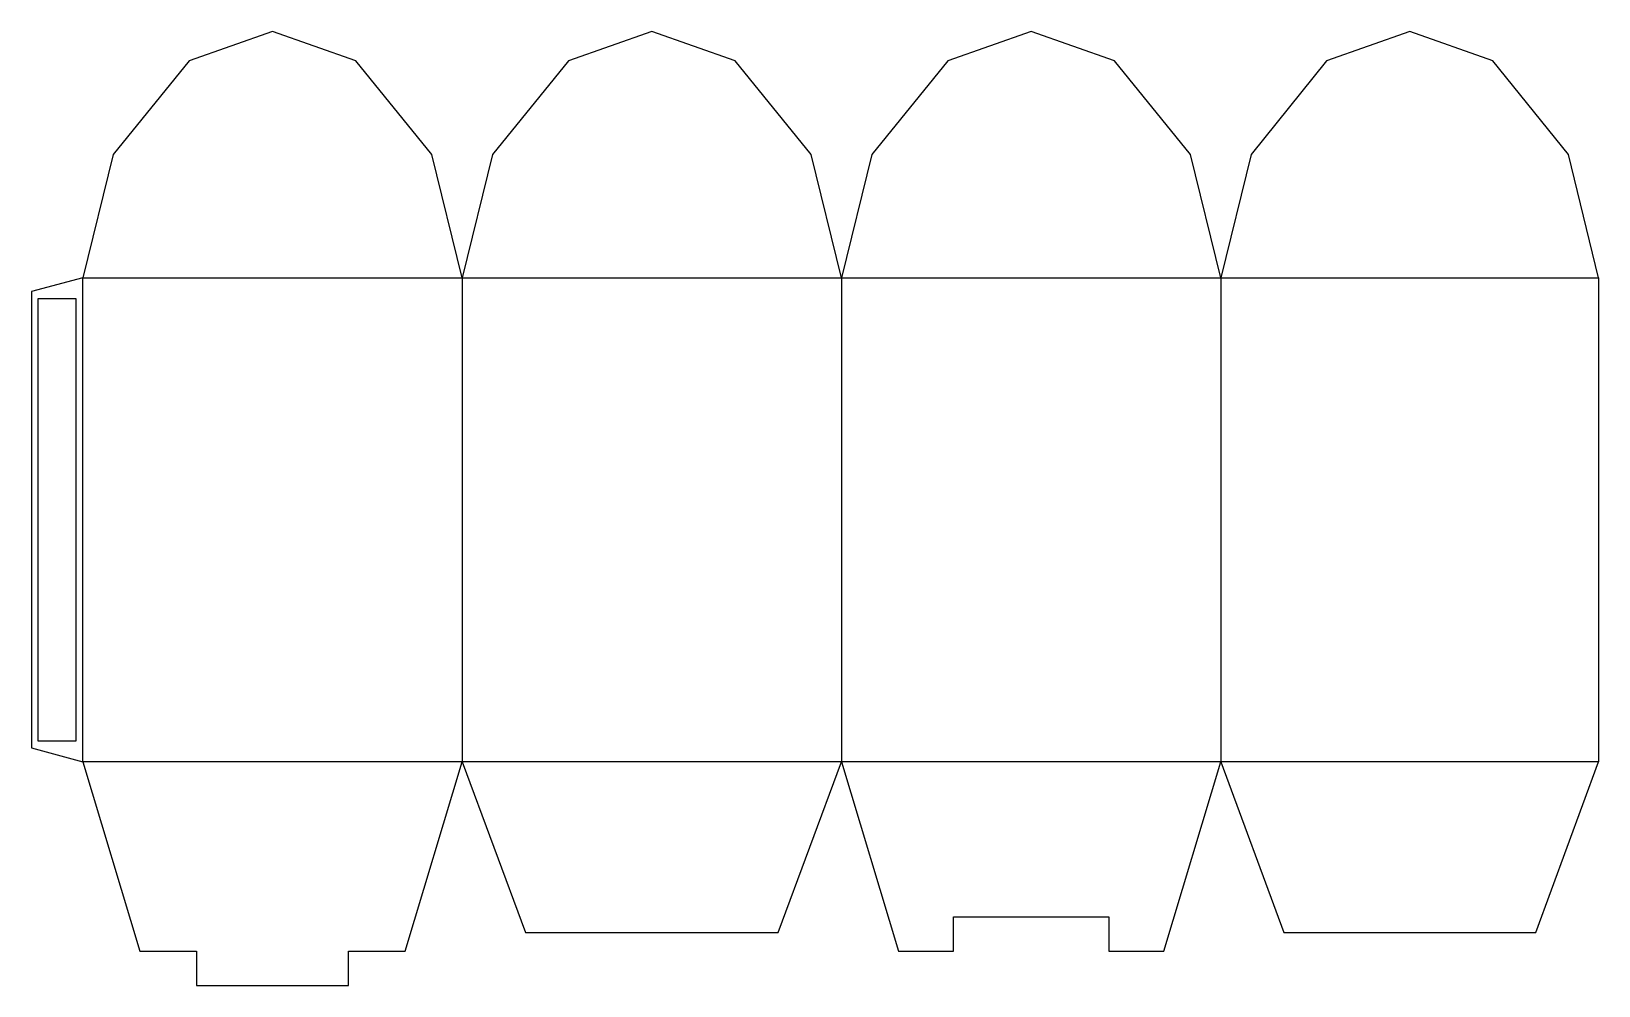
# Model space of a CAD drawing. Header units: millimetres. Extents: x 0 to 456, y 0 to 278.
import ezdxf

# ---------------------------------------------------------------- set-up
doc = ezdxf.new("R2010")
doc.units = ezdxf.units.MM
for name, color, linetype in [('CREASE', 5, 'CONTINUOUS'), ('CUT', 1, 'CONTINUOUS'), ('GLUE', 2, 'CONTINUOUS')]:
    doc.layers.add(name, color=color, linetype=linetype)

msp = doc.modelspace()

# ---------------------------------------------------------------- linework, layer by layer
at = {"layer": 'CREASE'}
for p, q in [((15, 65.225), (15, 206.125)), ((15, 206.125), (125.45, 206.125)), ((125.45, 206.125), (125.45, 65.225)), ((125.45, 206.125), (235.9, 206.125)), ((235.9, 206.125), (235.9, 65.225)), ((235.9, 206.125), (346.35, 206.125)), ((346.35, 206.125), (346.35, 65.225)), ((346.35, 206.125), (456.35, 206.125)), ((125.45, 65.225), (15, 65.225)), ((235.9, 65.225), (125.45, 65.225)), ((346.35, 65.225), (235.9, 65.225)), ((456.35, 65.225), (346.35, 65.225))]:
    msp.add_line(p, q, dxfattribs=at)
at = {"layer": 'CUT'}
for p, q in [((70.225, 277.918), (45.926, 269.302)), ((94.524, 269.302), (70.225, 277.918)), ((180.675, 277.918), (156.376, 269.302)), ((204.974, 269.302), (180.675, 277.918)), ((291.125, 277.918), (266.826, 269.302)), ((315.424, 269.302), (291.125, 277.918)), ((401.35, 277.918), (377.15, 269.302)), ((425.55, 269.302), (401.35, 277.918)), ((45.926, 269.302), (23.836, 242.021)), ((116.614, 242.021), (94.524, 269.302)), ((156.376, 269.302), (134.286, 242.021)), ((227.064, 242.021), (204.974, 269.302)), ((266.826, 269.302), (244.736, 242.021)), ((337.514, 242.021), (315.424, 269.302)), ((377.15, 269.302), (355.15, 242.021)), ((447.55, 242.021), (425.55, 269.302)), ((23.836, 242.021), (15, 206.125)), ((125.45, 206.125), (116.614, 242.021)), ((134.286, 242.021), (125.45, 206.125)), ((235.9, 206.125), (227.064, 242.021)), ((244.736, 242.021), (235.9, 206.125)), ((346.35, 206.125), (337.514, 242.021)), ((355.15, 242.021), (346.35, 206.125)), ((456.35, 206.125), (447.55, 242.021)), ((15, 206.125), (0, 202.106)), ((456.35, 206.125), (456.35, 65.225)), ((0, 202.106), (0, 69.244)), ((0, 69.244), (15, 65.225)), ((15, 65.225), (31.568, 10)), ((108.883, 10), (125.45, 65.225)), ((125.45, 65.225), (143.858, 15.522)), ((217.492, 15.522), (235.9, 65.225)), ((235.9, 65.225), (252.468, 10)), ((329.783, 10), (346.35, 65.225)), ((346.35, 65.225), (364.683, 15.522)), ((438.017, 15.522), (456.35, 65.225)), ((268.535, 10), (268.535, 20)), ((268.535, 20), (313.715, 20)), ((313.715, 20), (313.715, 10)), ((143.858, 15.522), (217.492, 15.522)), ((364.683, 15.522), (438.017, 15.522)), ((31.568, 10), (48.135, 10)), ((48.135, 10), (48.135, 0)), ((92.315, 0), (92.315, 10)), ((92.315, 10), (108.883, 10)), ((252.468, 10), (268.535, 10)), ((313.715, 10), (329.783, 10)), ((48.135, 0), (92.315, 0))]:
    msp.add_line(p, q, dxfattribs=at)
at = {"layer": 'GLUE'}
for p, q in [((2, 200.106), (13, 200.106)), ((2, 71.244), (2, 200.106)), ((13, 200.106), (13, 71.244)), ((13, 71.244), (2, 71.244))]:
    msp.add_line(p, q, dxfattribs=at)

doc.saveas('drawing.dxf')
